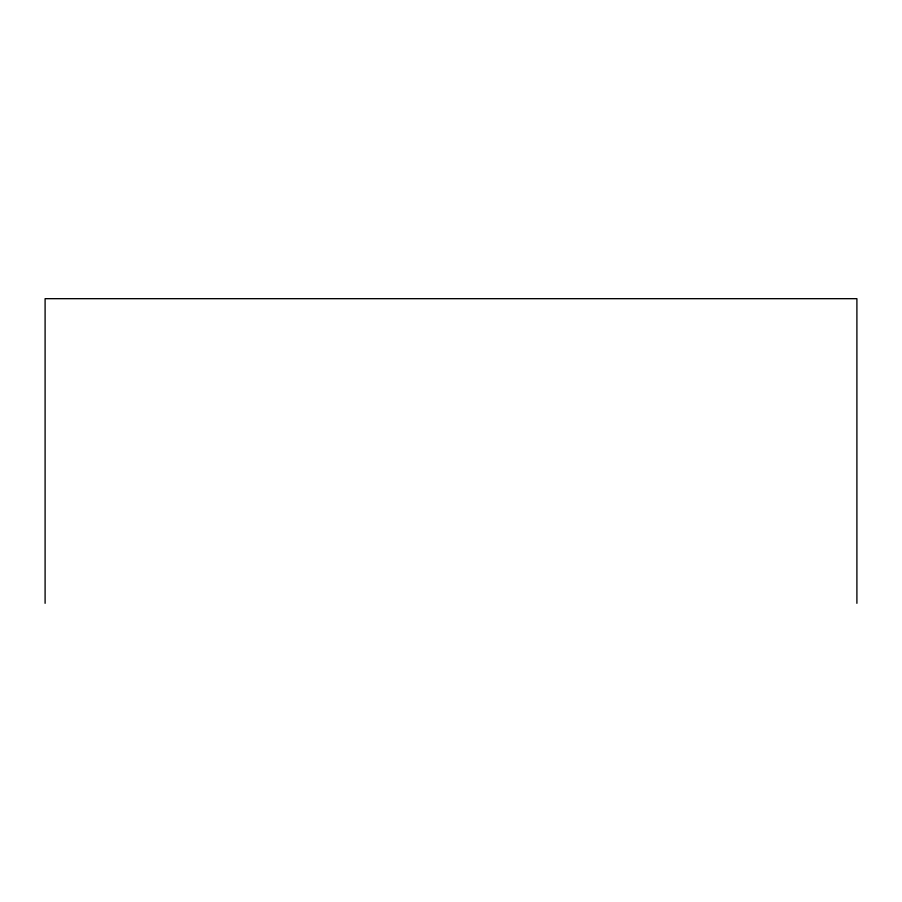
<?xml version="1.0" encoding="UTF-8"?>
<svg xmlns="http://www.w3.org/2000/svg" width="902" height="902" viewBox="0 0 902 902"><rect width="100%" height="100%" fill="white"/><g stroke="black" fill="none" stroke-linecap="round" stroke-linejoin="round"><path stroke-width="1.35" d="M856.9 603.325L856.9 298.675L45.1 298.675L45.1 603.325"/></g></svg>
